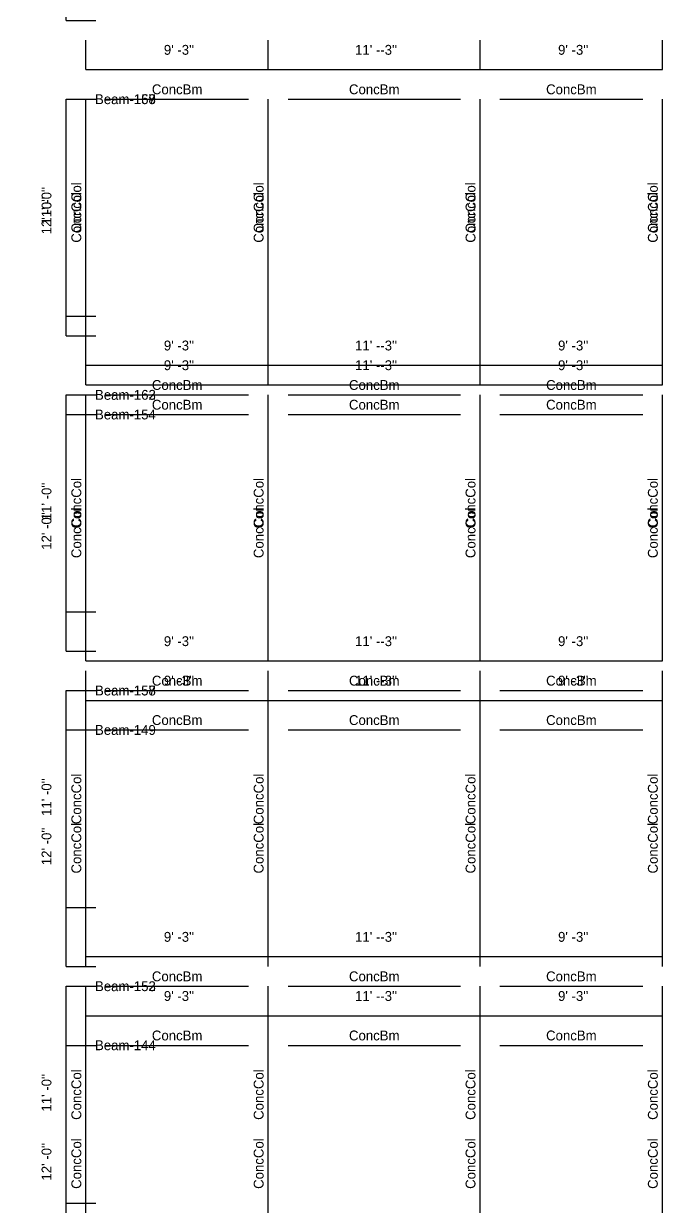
# Model space of a CAD drawing. Extents: x -38 to 2998, y -195 to 11529.
# Drawn here: x -38 to 356, y 5086 to 5806 of the extents above; entities that cross this region are included whole.
import ezdxf
from ezdxf.enums import TextEntityAlignment as Align

# ---------------------------------------------------------------- set-up
doc = ezdxf.new("R2010")
doc.units = 0
doc.header["$MEASUREMENT"] = 0
doc.layers.get('0').update_dxf_attribs({"linetype": 'CONTINUOUS'})
for name, color, linetype in [('CENTERLINES', 7, 'CONTINUOUS'), ('DIMENSIONS', 4, 'CONTINUOUS'), ('TEXT', 5, 'CONTINUOUS')]:
    doc.layers.add(name, color=color, linetype=linetype)
doc.dimstyles.get("Standard").update_dxf_attribs({"dimtxt": 0.18, "dimasz": 0.18, "dimexe": 0.18, "dimexo": 0.0625, "dimgap": 0.09, "dimtad": 0, "dimtih": 1, "dimtoh": 1, "dimdec": 4, "dimzin": 0, "dimtxsty": 'STANDARD', "dimcen": 0.09, "dimazin": 3, "dimtfac": 1, "dimtdec": 4, "dimtofl": 0, "dimtmove": 0, "dimatfit": 3, "dimtolj": 1, "dimtzin": 0})

# ---------------------------------------------------------------- blocks, each defined once
blk = doc.blocks.new('*D2247')
at = {"color": 1, "linetype": 'BYBLOCK'}
for points in [[(-8.29, 5180.29), (-7.23, 5179.23), (-16.77, 5188.77), (-15.71, 5187.71)], [(-8.29, 5036.29), (-7.23, 5035.23), (-16.77, 5044.77), (-15.71, 5043.71)]]:
    blk.add_solid(points, dxfattribs=at)
at = {"layer": 'DIMENSIONS', "color": 9, "linetype": 'BYBLOCK'}
for p, q in [((-12, 5184), (6, 5184)), ((-12, 5040), (6, 5040))]:
    blk.add_line(p, q, dxfattribs=at)
at = {"layer": 'DIMENSIONS', "color": 0, "linetype": 'BYBLOCK'}
blk.add_line((-12, 5040), (-12, 5184), dxfattribs=at)
at = {"layer": 'DIMENSIONS', "color": 0, "linetype": 'BYBLOCK', "insert": (-24, 5112), "char_height": 6, "attachment_point": 5, "rotation": 90}
blk.add_mtext("\\A1; 12' -0''", dxfattribs=at)
blk = doc.blocks.new('*D2248')
at = {"color": 1, "linetype": 'BYBLOCK'}
for points in [[(4.77, 5206.77), (3.71, 5205.71), (-3.71, 5198.29), (-4.77, 5197.23)], [(115.77, 5206.77), (114.71, 5205.71), (107.29, 5198.29), (106.23, 5197.23)]]:
    blk.add_solid(points, dxfattribs=at)
at = {"layer": 'DIMENSIONS', "color": 9, "linetype": 'BYBLOCK'}
for p, q in [((0, 5202), (0, 5220)), ((111, 5202), (111, 5220))]:
    blk.add_line(p, q, dxfattribs=at)
at = {"layer": 'DIMENSIONS', "color": 0, "linetype": 'BYBLOCK'}
blk.add_line((0, 5202), (111, 5202), dxfattribs=at)
at = {"layer": 'DIMENSIONS', "color": 0, "linetype": 'BYBLOCK', "insert": (55.5, 5214), "char_height": 6, "attachment_point": 5}
blk.add_mtext("\\A1; 9' -3''", dxfattribs=at)
blk = doc.blocks.new('*D2249')
at = {"color": 1, "linetype": 'BYBLOCK'}
for points in [[(115.77, 5206.77), (114.71, 5205.71), (107.29, 5198.29), (106.23, 5197.23)], [(244.77, 5206.77), (243.71, 5205.71), (236.29, 5198.29), (235.23, 5197.23)]]:
    blk.add_solid(points, dxfattribs=at)
at = {"layer": 'DIMENSIONS', "color": 9, "linetype": 'BYBLOCK'}
for p, q in [((111, 5202), (111, 5220)), ((240, 5202), (240, 5220))]:
    blk.add_line(p, q, dxfattribs=at)
at = {"layer": 'DIMENSIONS', "color": 0, "linetype": 'BYBLOCK'}
blk.add_line((111, 5202), (240, 5202), dxfattribs=at)
at = {"layer": 'DIMENSIONS', "color": 0, "linetype": 'BYBLOCK', "insert": (175.5, 5214), "char_height": 6, "attachment_point": 5}
blk.add_mtext("\\A1; 11' --3''", dxfattribs=at)
blk = doc.blocks.new('*D2250')
at = {"color": 1, "linetype": 'BYBLOCK'}
for points in [[(244.77, 5206.77), (243.71, 5205.71), (236.29, 5198.29), (235.23, 5197.23)], [(355.77, 5206.77), (354.71, 5205.71), (347.29, 5198.29), (346.23, 5197.23)]]:
    blk.add_solid(points, dxfattribs=at)
at = {"layer": 'DIMENSIONS', "color": 9, "linetype": 'BYBLOCK'}
for p, q in [((240, 5202), (240, 5220)), ((351, 5202), (351, 5220))]:
    blk.add_line(p, q, dxfattribs=at)
at = {"layer": 'DIMENSIONS', "color": 0, "linetype": 'BYBLOCK'}
blk.add_line((240, 5202), (351, 5202), dxfattribs=at)
at = {"layer": 'DIMENSIONS', "color": 0, "linetype": 'BYBLOCK', "insert": (295.5, 5214), "char_height": 6, "attachment_point": 5}
blk.add_mtext("\\A1; 9' -3''", dxfattribs=at)
blk = doc.blocks.new('*D2251')
at = {"color": 1, "linetype": 'BYBLOCK'}
for points in [[(-8.29, 5372.29), (-7.23, 5371.23), (-16.77, 5380.77), (-15.71, 5379.71)], [(-8.29, 5228.29), (-7.23, 5227.23), (-16.77, 5236.77), (-15.71, 5235.71)]]:
    blk.add_solid(points, dxfattribs=at)
at = {"layer": 'DIMENSIONS', "color": 9, "linetype": 'BYBLOCK'}
for p, q in [((-12, 5376), (6, 5376)), ((-12, 5232), (6, 5232))]:
    blk.add_line(p, q, dxfattribs=at)
at = {"layer": 'DIMENSIONS', "color": 0, "linetype": 'BYBLOCK'}
blk.add_line((-12, 5232), (-12, 5376), dxfattribs=at)
at = {"layer": 'DIMENSIONS', "color": 0, "linetype": 'BYBLOCK', "insert": (-24, 5304), "char_height": 6, "attachment_point": 5, "rotation": 90}
blk.add_mtext("\\A1; 12' -0''", dxfattribs=at)
blk = doc.blocks.new('*D2252')
at = {"color": 1, "linetype": 'BYBLOCK'}
for points in [[(4.77, 5398.77), (3.71, 5397.71), (-3.71, 5390.29), (-4.77, 5389.23)], [(115.77, 5398.77), (114.71, 5397.71), (107.29, 5390.29), (106.23, 5389.23)]]:
    blk.add_solid(points, dxfattribs=at)
at = {"layer": 'DIMENSIONS', "color": 9, "linetype": 'BYBLOCK'}
for p, q in [((0, 5394), (0, 5412)), ((111, 5394), (111, 5412))]:
    blk.add_line(p, q, dxfattribs=at)
at = {"layer": 'DIMENSIONS', "color": 0, "linetype": 'BYBLOCK'}
blk.add_line((0, 5394), (111, 5394), dxfattribs=at)
at = {"layer": 'DIMENSIONS', "color": 0, "linetype": 'BYBLOCK', "insert": (55.5, 5406), "char_height": 6, "attachment_point": 5}
blk.add_mtext("\\A1; 9' -3''", dxfattribs=at)
blk = doc.blocks.new('*D2253')
at = {"color": 1, "linetype": 'BYBLOCK'}
for points in [[(115.77, 5398.77), (114.71, 5397.71), (107.29, 5390.29), (106.23, 5389.23)], [(244.77, 5398.77), (243.71, 5397.71), (236.29, 5390.29), (235.23, 5389.23)]]:
    blk.add_solid(points, dxfattribs=at)
at = {"layer": 'DIMENSIONS', "color": 9, "linetype": 'BYBLOCK'}
for p, q in [((111, 5394), (111, 5412)), ((240, 5394), (240, 5412))]:
    blk.add_line(p, q, dxfattribs=at)
at = {"layer": 'DIMENSIONS', "color": 0, "linetype": 'BYBLOCK'}
blk.add_line((111, 5394), (240, 5394), dxfattribs=at)
at = {"layer": 'DIMENSIONS', "color": 0, "linetype": 'BYBLOCK', "insert": (175.5, 5406), "char_height": 6, "attachment_point": 5}
blk.add_mtext("\\A1; 11' --3''", dxfattribs=at)
blk = doc.blocks.new('*D2254')
at = {"color": 1, "linetype": 'BYBLOCK'}
for points in [[(244.77, 5398.77), (243.71, 5397.71), (236.29, 5390.29), (235.23, 5389.23)], [(355.77, 5398.77), (354.71, 5397.71), (347.29, 5390.29), (346.23, 5389.23)]]:
    blk.add_solid(points, dxfattribs=at)
at = {"layer": 'DIMENSIONS', "color": 9, "linetype": 'BYBLOCK'}
for p, q in [((240, 5394), (240, 5412)), ((351, 5394), (351, 5412))]:
    blk.add_line(p, q, dxfattribs=at)
at = {"layer": 'DIMENSIONS', "color": 0, "linetype": 'BYBLOCK'}
blk.add_line((240, 5394), (351, 5394), dxfattribs=at)
at = {"layer": 'DIMENSIONS', "color": 0, "linetype": 'BYBLOCK', "insert": (295.5, 5406), "char_height": 6, "attachment_point": 5}
blk.add_mtext("\\A1; 9' -3''", dxfattribs=at)
blk = doc.blocks.new('*D2255')
at = {"color": 1, "linetype": 'BYBLOCK'}
for points in [[(-8.29, 5564.29), (-7.23, 5563.23), (-16.77, 5572.77), (-15.71, 5571.71)], [(-8.29, 5420.29), (-7.23, 5419.23), (-16.77, 5428.77), (-15.71, 5427.71)]]:
    blk.add_solid(points, dxfattribs=at)
at = {"layer": 'DIMENSIONS', "color": 9, "linetype": 'BYBLOCK'}
for p, q in [((-12, 5568), (6, 5568)), ((-12, 5424), (6, 5424))]:
    blk.add_line(p, q, dxfattribs=at)
at = {"layer": 'DIMENSIONS', "color": 0, "linetype": 'BYBLOCK'}
blk.add_line((-12, 5424), (-12, 5568), dxfattribs=at)
at = {"layer": 'DIMENSIONS', "color": 0, "linetype": 'BYBLOCK', "insert": (-24, 5496), "char_height": 6, "attachment_point": 5, "rotation": 90}
blk.add_mtext("\\A1; 12' -0''", dxfattribs=at)
blk = doc.blocks.new('*D2256')
at = {"color": 1, "linetype": 'BYBLOCK'}
for points in [[(4.77, 5590.77), (3.71, 5589.71), (-3.71, 5582.29), (-4.77, 5581.23)], [(115.77, 5590.77), (114.71, 5589.71), (107.29, 5582.29), (106.23, 5581.23)]]:
    blk.add_solid(points, dxfattribs=at)
at = {"layer": 'DIMENSIONS', "color": 9, "linetype": 'BYBLOCK'}
for p, q in [((0, 5586), (0, 5604)), ((111, 5586), (111, 5604))]:
    blk.add_line(p, q, dxfattribs=at)
at = {"layer": 'DIMENSIONS', "color": 0, "linetype": 'BYBLOCK'}
blk.add_line((0, 5586), (111, 5586), dxfattribs=at)
at = {"layer": 'DIMENSIONS', "color": 0, "linetype": 'BYBLOCK', "insert": (55.5, 5598), "char_height": 6, "attachment_point": 5}
blk.add_mtext("\\A1; 9' -3''", dxfattribs=at)
blk = doc.blocks.new('*D2257')
at = {"color": 1, "linetype": 'BYBLOCK'}
for points in [[(115.77, 5590.77), (114.71, 5589.71), (107.29, 5582.29), (106.23, 5581.23)], [(244.77, 5590.77), (243.71, 5589.71), (236.29, 5582.29), (235.23, 5581.23)]]:
    blk.add_solid(points, dxfattribs=at)
at = {"layer": 'DIMENSIONS', "color": 9, "linetype": 'BYBLOCK'}
for p, q in [((111, 5586), (111, 5604)), ((240, 5586), (240, 5604))]:
    blk.add_line(p, q, dxfattribs=at)
at = {"layer": 'DIMENSIONS', "color": 0, "linetype": 'BYBLOCK'}
blk.add_line((111, 5586), (240, 5586), dxfattribs=at)
at = {"layer": 'DIMENSIONS', "color": 0, "linetype": 'BYBLOCK', "insert": (175.5, 5598), "char_height": 6, "attachment_point": 5}
blk.add_mtext("\\A1; 11' --3''", dxfattribs=at)
blk = doc.blocks.new('*D2258')
at = {"color": 1, "linetype": 'BYBLOCK'}
for points in [[(244.77, 5590.77), (243.71, 5589.71), (236.29, 5582.29), (235.23, 5581.23)], [(355.77, 5590.77), (354.71, 5589.71), (347.29, 5582.29), (346.23, 5581.23)]]:
    blk.add_solid(points, dxfattribs=at)
at = {"layer": 'DIMENSIONS', "color": 9, "linetype": 'BYBLOCK'}
for p, q in [((240, 5586), (240, 5604)), ((351, 5586), (351, 5604))]:
    blk.add_line(p, q, dxfattribs=at)
at = {"layer": 'DIMENSIONS', "color": 0, "linetype": 'BYBLOCK'}
blk.add_line((240, 5586), (351, 5586), dxfattribs=at)
at = {"layer": 'DIMENSIONS', "color": 0, "linetype": 'BYBLOCK', "insert": (295.5, 5598), "char_height": 6, "attachment_point": 5}
blk.add_mtext("\\A1; 9' -3''", dxfattribs=at)
blk = doc.blocks.new('*D2259')
at = {"color": 1, "linetype": 'BYBLOCK'}
for points in [[(-8.29, 5756.29), (-7.23, 5755.23), (-16.77, 5764.77), (-15.71, 5763.71)], [(-8.29, 5612.29), (-7.23, 5611.23), (-16.77, 5620.77), (-15.71, 5619.71)]]:
    blk.add_solid(points, dxfattribs=at)
at = {"layer": 'DIMENSIONS', "color": 9, "linetype": 'BYBLOCK'}
for p, q in [((-12, 5760), (6, 5760)), ((-12, 5616), (6, 5616))]:
    blk.add_line(p, q, dxfattribs=at)
at = {"layer": 'DIMENSIONS', "color": 0, "linetype": 'BYBLOCK'}
blk.add_line((-12, 5616), (-12, 5760), dxfattribs=at)
at = {"layer": 'DIMENSIONS', "color": 0, "linetype": 'BYBLOCK', "insert": (-24, 5688), "char_height": 6, "attachment_point": 5, "rotation": 90}
blk.add_mtext("\\A1; 12' -0''", dxfattribs=at)
blk = doc.blocks.new('*D2260')
at = {"color": 1, "linetype": 'BYBLOCK'}
for points in [[(4.77, 5782.77), (3.71, 5781.71), (-3.71, 5774.29), (-4.77, 5773.23)], [(115.77, 5782.77), (114.71, 5781.71), (107.29, 5774.29), (106.23, 5773.23)]]:
    blk.add_solid(points, dxfattribs=at)
at = {"layer": 'DIMENSIONS', "color": 9, "linetype": 'BYBLOCK'}
for p, q in [((0, 5778), (0, 5796)), ((111, 5778), (111, 5796))]:
    blk.add_line(p, q, dxfattribs=at)
at = {"layer": 'DIMENSIONS', "color": 0, "linetype": 'BYBLOCK'}
blk.add_line((0, 5778), (111, 5778), dxfattribs=at)
at = {"layer": 'DIMENSIONS', "color": 0, "linetype": 'BYBLOCK', "insert": (55.5, 5790), "char_height": 6, "attachment_point": 5}
blk.add_mtext("\\A1; 9' -3''", dxfattribs=at)
blk = doc.blocks.new('*D2261')
at = {"color": 1, "linetype": 'BYBLOCK'}
for points in [[(115.77, 5782.77), (114.71, 5781.71), (107.29, 5774.29), (106.23, 5773.23)], [(244.77, 5782.77), (243.71, 5781.71), (236.29, 5774.29), (235.23, 5773.23)]]:
    blk.add_solid(points, dxfattribs=at)
at = {"layer": 'DIMENSIONS', "color": 9, "linetype": 'BYBLOCK'}
for p, q in [((111, 5778), (111, 5796)), ((240, 5778), (240, 5796))]:
    blk.add_line(p, q, dxfattribs=at)
at = {"layer": 'DIMENSIONS', "color": 0, "linetype": 'BYBLOCK'}
blk.add_line((111, 5778), (240, 5778), dxfattribs=at)
at = {"layer": 'DIMENSIONS', "color": 0, "linetype": 'BYBLOCK', "insert": (175.5, 5790), "char_height": 6, "attachment_point": 5}
blk.add_mtext("\\A1; 11' --3''", dxfattribs=at)
blk = doc.blocks.new('*D2262')
at = {"color": 1, "linetype": 'BYBLOCK'}
for points in [[(244.77, 5782.77), (243.71, 5781.71), (236.29, 5774.29), (235.23, 5773.23)], [(355.77, 5782.77), (354.71, 5781.71), (347.29, 5774.29), (346.23, 5773.23)]]:
    blk.add_solid(points, dxfattribs=at)
at = {"layer": 'DIMENSIONS', "color": 9, "linetype": 'BYBLOCK'}
for p, q in [((240, 5778), (240, 5796)), ((351, 5778), (351, 5796))]:
    blk.add_line(p, q, dxfattribs=at)
at = {"layer": 'DIMENSIONS', "color": 0, "linetype": 'BYBLOCK'}
blk.add_line((240, 5778), (351, 5778), dxfattribs=at)
at = {"layer": 'DIMENSIONS', "color": 0, "linetype": 'BYBLOCK', "insert": (295.5, 5790), "char_height": 6, "attachment_point": 5}
blk.add_mtext("\\A1; 9' -3''", dxfattribs=at)
blk = doc.blocks.new('*D2263')
at = {"color": 1, "linetype": 'BYBLOCK'}
for points in [[(-8.29, 5948.29), (-7.23, 5947.23), (-16.77, 5956.77), (-15.71, 5955.71)], [(-8.29, 5804.29), (-7.23, 5803.23), (-16.77, 5812.77), (-15.71, 5811.71)]]:
    blk.add_solid(points, dxfattribs=at)
at = {"layer": 'DIMENSIONS', "color": 9, "linetype": 'BYBLOCK'}
for p, q in [((-12, 5952), (6, 5952)), ((-12, 5808), (6, 5808))]:
    blk.add_line(p, q, dxfattribs=at)
at = {"layer": 'DIMENSIONS', "color": 0, "linetype": 'BYBLOCK'}
blk.add_line((-12, 5808), (-12, 5952), dxfattribs=at)
at = {"layer": 'DIMENSIONS', "color": 0, "linetype": 'BYBLOCK', "insert": (-24, 5880), "char_height": 6, "attachment_point": 5, "rotation": 90}
blk.add_mtext("\\A1; 12' -0''", dxfattribs=at)
blk = doc.blocks.new('*D2725')
at = {"color": 1, "linetype": 'BYBLOCK'}
for points in [[(-8.29, 5216.29), (-7.23, 5215.23), (-16.77, 5224.77), (-15.71, 5223.71)], [(-8.29, 5084.29), (-7.23, 5083.23), (-16.77, 5092.77), (-15.71, 5091.71)]]:
    blk.add_solid(points, dxfattribs=at)
at = {"layer": 'DIMENSIONS', "color": 9, "linetype": 'BYBLOCK'}
for p, q in [((-12, 5220), (6, 5220)), ((-12, 5088), (6, 5088))]:
    blk.add_line(p, q, dxfattribs=at)
at = {"layer": 'DIMENSIONS', "color": 0, "linetype": 'BYBLOCK'}
blk.add_line((-12, 5088), (-12, 5220), dxfattribs=at)
at = {"layer": 'DIMENSIONS', "color": 0, "linetype": 'BYBLOCK', "insert": (-24, 5154), "char_height": 6, "attachment_point": 5, "rotation": 90}
blk.add_mtext("\\A1; 11' -0''", dxfattribs=at)
blk = doc.blocks.new('*D2726')
at = {"color": 1, "linetype": 'BYBLOCK'}
for points in [[(4.77, 5242.77), (3.71, 5241.71), (-3.71, 5234.29), (-4.77, 5233.23)], [(115.77, 5242.77), (114.71, 5241.71), (107.29, 5234.29), (106.23, 5233.23)]]:
    blk.add_solid(points, dxfattribs=at)
at = {"layer": 'DIMENSIONS', "color": 9, "linetype": 'BYBLOCK'}
for p, q in [((0, 5238), (0, 5256)), ((111, 5238), (111, 5256))]:
    blk.add_line(p, q, dxfattribs=at)
at = {"layer": 'DIMENSIONS', "color": 0, "linetype": 'BYBLOCK'}
blk.add_line((0, 5238), (111, 5238), dxfattribs=at)
at = {"layer": 'DIMENSIONS', "color": 0, "linetype": 'BYBLOCK', "insert": (55.5, 5250), "char_height": 6, "attachment_point": 5}
blk.add_mtext("\\A1; 9' -3''", dxfattribs=at)
blk = doc.blocks.new('*D2727')
at = {"color": 1, "linetype": 'BYBLOCK'}
for points in [[(115.77, 5242.77), (114.71, 5241.71), (107.29, 5234.29), (106.23, 5233.23)], [(244.77, 5242.77), (243.71, 5241.71), (236.29, 5234.29), (235.23, 5233.23)]]:
    blk.add_solid(points, dxfattribs=at)
at = {"layer": 'DIMENSIONS', "color": 9, "linetype": 'BYBLOCK'}
for p, q in [((111, 5238), (111, 5256)), ((240, 5238), (240, 5256))]:
    blk.add_line(p, q, dxfattribs=at)
at = {"layer": 'DIMENSIONS', "color": 0, "linetype": 'BYBLOCK'}
blk.add_line((111, 5238), (240, 5238), dxfattribs=at)
at = {"layer": 'DIMENSIONS', "color": 0, "linetype": 'BYBLOCK', "insert": (175.5, 5250), "char_height": 6, "attachment_point": 5}
blk.add_mtext("\\A1; 11' --3''", dxfattribs=at)
blk = doc.blocks.new('*D2728')
at = {"color": 1, "linetype": 'BYBLOCK'}
for points in [[(244.77, 5242.77), (243.71, 5241.71), (236.29, 5234.29), (235.23, 5233.23)], [(355.77, 5242.77), (354.71, 5241.71), (347.29, 5234.29), (346.23, 5233.23)]]:
    blk.add_solid(points, dxfattribs=at)
at = {"layer": 'DIMENSIONS', "color": 9, "linetype": 'BYBLOCK'}
for p, q in [((240, 5238), (240, 5256)), ((351, 5238), (351, 5256))]:
    blk.add_line(p, q, dxfattribs=at)
at = {"layer": 'DIMENSIONS', "color": 0, "linetype": 'BYBLOCK'}
blk.add_line((240, 5238), (351, 5238), dxfattribs=at)
at = {"layer": 'DIMENSIONS', "color": 0, "linetype": 'BYBLOCK', "insert": (295.5, 5250), "char_height": 6, "attachment_point": 5}
blk.add_mtext("\\A1; 9' -3''", dxfattribs=at)
blk = doc.blocks.new('*D2729')
at = {"color": 1, "linetype": 'BYBLOCK'}
for points in [[(-8.29, 5396.29), (-7.23, 5395.23), (-16.77, 5404.77), (-15.71, 5403.71)], [(-8.29, 5264.29), (-7.23, 5263.23), (-16.77, 5272.77), (-15.71, 5271.71)]]:
    blk.add_solid(points, dxfattribs=at)
at = {"layer": 'DIMENSIONS', "color": 9, "linetype": 'BYBLOCK'}
for p, q in [((-12, 5400), (6, 5400)), ((-12, 5268), (6, 5268))]:
    blk.add_line(p, q, dxfattribs=at)
at = {"layer": 'DIMENSIONS', "color": 0, "linetype": 'BYBLOCK'}
blk.add_line((-12, 5268), (-12, 5400), dxfattribs=at)
at = {"layer": 'DIMENSIONS', "color": 0, "linetype": 'BYBLOCK', "insert": (-24, 5334), "char_height": 6, "attachment_point": 5, "rotation": 90}
blk.add_mtext("\\A1; 11' -0''", dxfattribs=at)
blk = doc.blocks.new('*D2730')
at = {"color": 1, "linetype": 'BYBLOCK'}
for points in [[(4.77, 5422.77), (3.71, 5421.71), (-3.71, 5414.29), (-4.77, 5413.23)], [(115.77, 5422.77), (114.71, 5421.71), (107.29, 5414.29), (106.23, 5413.23)]]:
    blk.add_solid(points, dxfattribs=at)
at = {"layer": 'DIMENSIONS', "color": 9, "linetype": 'BYBLOCK'}
for p, q in [((0, 5418), (0, 5436)), ((111, 5418), (111, 5436))]:
    blk.add_line(p, q, dxfattribs=at)
at = {"layer": 'DIMENSIONS', "color": 0, "linetype": 'BYBLOCK'}
blk.add_line((0, 5418), (111, 5418), dxfattribs=at)
at = {"layer": 'DIMENSIONS', "color": 0, "linetype": 'BYBLOCK', "insert": (55.5, 5430), "char_height": 6, "attachment_point": 5}
blk.add_mtext("\\A1; 9' -3''", dxfattribs=at)
blk = doc.blocks.new('*D2731')
at = {"color": 1, "linetype": 'BYBLOCK'}
for points in [[(115.77, 5422.77), (114.71, 5421.71), (107.29, 5414.29), (106.23, 5413.23)], [(244.77, 5422.77), (243.71, 5421.71), (236.29, 5414.29), (235.23, 5413.23)]]:
    blk.add_solid(points, dxfattribs=at)
at = {"layer": 'DIMENSIONS', "color": 9, "linetype": 'BYBLOCK'}
for p, q in [((111, 5418), (111, 5436)), ((240, 5418), (240, 5436))]:
    blk.add_line(p, q, dxfattribs=at)
at = {"layer": 'DIMENSIONS', "color": 0, "linetype": 'BYBLOCK'}
blk.add_line((111, 5418), (240, 5418), dxfattribs=at)
at = {"layer": 'DIMENSIONS', "color": 0, "linetype": 'BYBLOCK', "insert": (175.5, 5430), "char_height": 6, "attachment_point": 5}
blk.add_mtext("\\A1; 11' --3''", dxfattribs=at)
blk = doc.blocks.new('*D2732')
at = {"color": 1, "linetype": 'BYBLOCK'}
for points in [[(244.77, 5422.77), (243.71, 5421.71), (236.29, 5414.29), (235.23, 5413.23)], [(355.77, 5422.77), (354.71, 5421.71), (347.29, 5414.29), (346.23, 5413.23)]]:
    blk.add_solid(points, dxfattribs=at)
at = {"layer": 'DIMENSIONS', "color": 9, "linetype": 'BYBLOCK'}
for p, q in [((240, 5418), (240, 5436)), ((351, 5418), (351, 5436))]:
    blk.add_line(p, q, dxfattribs=at)
at = {"layer": 'DIMENSIONS', "color": 0, "linetype": 'BYBLOCK'}
blk.add_line((240, 5418), (351, 5418), dxfattribs=at)
at = {"layer": 'DIMENSIONS', "color": 0, "linetype": 'BYBLOCK', "insert": (295.5, 5430), "char_height": 6, "attachment_point": 5}
blk.add_mtext("\\A1; 9' -3''", dxfattribs=at)
blk = doc.blocks.new('*D2733')
at = {"color": 1, "linetype": 'BYBLOCK'}
for points in [[(-8.29, 5576.29), (-7.23, 5575.23), (-16.77, 5584.77), (-15.71, 5583.71)], [(-8.29, 5444.29), (-7.23, 5443.23), (-16.77, 5452.77), (-15.71, 5451.71)]]:
    blk.add_solid(points, dxfattribs=at)
at = {"layer": 'DIMENSIONS', "color": 9, "linetype": 'BYBLOCK'}
for p, q in [((-12, 5580), (6, 5580)), ((-12, 5448), (6, 5448))]:
    blk.add_line(p, q, dxfattribs=at)
at = {"layer": 'DIMENSIONS', "color": 0, "linetype": 'BYBLOCK'}
blk.add_line((-12, 5448), (-12, 5580), dxfattribs=at)
at = {"layer": 'DIMENSIONS', "color": 0, "linetype": 'BYBLOCK', "insert": (-24, 5514), "char_height": 6, "attachment_point": 5, "rotation": 90}
blk.add_mtext("\\A1; 11' -0''", dxfattribs=at)
blk = doc.blocks.new('*D2734')
at = {"color": 1, "linetype": 'BYBLOCK'}
for points in [[(4.77, 5602.77), (3.71, 5601.71), (-3.71, 5594.29), (-4.77, 5593.23)], [(115.77, 5602.77), (114.71, 5601.71), (107.29, 5594.29), (106.23, 5593.23)]]:
    blk.add_solid(points, dxfattribs=at)
at = {"layer": 'DIMENSIONS', "color": 9, "linetype": 'BYBLOCK'}
for p, q in [((0, 5598), (0, 5616)), ((111, 5598), (111, 5616))]:
    blk.add_line(p, q, dxfattribs=at)
at = {"layer": 'DIMENSIONS', "color": 0, "linetype": 'BYBLOCK'}
blk.add_line((0, 5598), (111, 5598), dxfattribs=at)
at = {"layer": 'DIMENSIONS', "color": 0, "linetype": 'BYBLOCK', "insert": (55.5, 5610), "char_height": 6, "attachment_point": 5}
blk.add_mtext("\\A1; 9' -3''", dxfattribs=at)
blk = doc.blocks.new('*D2735')
at = {"color": 1, "linetype": 'BYBLOCK'}
for points in [[(115.77, 5602.77), (114.71, 5601.71), (107.29, 5594.29), (106.23, 5593.23)], [(244.77, 5602.77), (243.71, 5601.71), (236.29, 5594.29), (235.23, 5593.23)]]:
    blk.add_solid(points, dxfattribs=at)
at = {"layer": 'DIMENSIONS', "color": 9, "linetype": 'BYBLOCK'}
for p, q in [((111, 5598), (111, 5616)), ((240, 5598), (240, 5616))]:
    blk.add_line(p, q, dxfattribs=at)
at = {"layer": 'DIMENSIONS', "color": 0, "linetype": 'BYBLOCK'}
blk.add_line((111, 5598), (240, 5598), dxfattribs=at)
at = {"layer": 'DIMENSIONS', "color": 0, "linetype": 'BYBLOCK', "insert": (175.5, 5610), "char_height": 6, "attachment_point": 5}
blk.add_mtext("\\A1; 11' --3''", dxfattribs=at)
blk = doc.blocks.new('*D2736')
at = {"color": 1, "linetype": 'BYBLOCK'}
for points in [[(244.77, 5602.77), (243.71, 5601.71), (236.29, 5594.29), (235.23, 5593.23)], [(355.77, 5602.77), (354.71, 5601.71), (347.29, 5594.29), (346.23, 5593.23)]]:
    blk.add_solid(points, dxfattribs=at)
at = {"layer": 'DIMENSIONS', "color": 9, "linetype": 'BYBLOCK'}
for p, q in [((240, 5598), (240, 5616)), ((351, 5598), (351, 5616))]:
    blk.add_line(p, q, dxfattribs=at)
at = {"layer": 'DIMENSIONS', "color": 0, "linetype": 'BYBLOCK'}
blk.add_line((240, 5598), (351, 5598), dxfattribs=at)
at = {"layer": 'DIMENSIONS', "color": 0, "linetype": 'BYBLOCK', "insert": (295.5, 5610), "char_height": 6, "attachment_point": 5}
blk.add_mtext("\\A1; 9' -3''", dxfattribs=at)
blk = doc.blocks.new('*D2737')
at = {"color": 1, "linetype": 'BYBLOCK'}
for points in [[(-8.29, 5756.29), (-7.23, 5755.23), (-16.77, 5764.77), (-15.71, 5763.71)], [(-8.29, 5624.29), (-7.23, 5623.23), (-16.77, 5632.77), (-15.71, 5631.71)]]:
    blk.add_solid(points, dxfattribs=at)
at = {"layer": 'DIMENSIONS', "color": 9, "linetype": 'BYBLOCK'}
for p, q in [((-12, 5760), (6, 5760)), ((-12, 5628), (6, 5628))]:
    blk.add_line(p, q, dxfattribs=at)
at = {"layer": 'DIMENSIONS', "color": 0, "linetype": 'BYBLOCK'}
blk.add_line((-12, 5628), (-12, 5760), dxfattribs=at)
at = {"layer": 'DIMENSIONS', "color": 0, "linetype": 'BYBLOCK', "insert": (-24, 5694), "char_height": 6, "attachment_point": 5, "rotation": 90}
blk.add_mtext("\\A1; 11' -0''", dxfattribs=at)
blk = doc.blocks.new('*D2738')
at = {"color": 1, "linetype": 'BYBLOCK'}
for points in [[(4.77, 5782.77), (3.71, 5781.71), (-3.71, 5774.29), (-4.77, 5773.23)], [(115.77, 5782.77), (114.71, 5781.71), (107.29, 5774.29), (106.23, 5773.23)]]:
    blk.add_solid(points, dxfattribs=at)
at = {"layer": 'DIMENSIONS', "color": 9, "linetype": 'BYBLOCK'}
for p, q in [((0, 5778), (0, 5796)), ((111, 5778), (111, 5796))]:
    blk.add_line(p, q, dxfattribs=at)
at = {"layer": 'DIMENSIONS', "color": 0, "linetype": 'BYBLOCK'}
blk.add_line((0, 5778), (111, 5778), dxfattribs=at)
at = {"layer": 'DIMENSIONS', "color": 0, "linetype": 'BYBLOCK', "insert": (55.5, 5790), "char_height": 6, "attachment_point": 5}
blk.add_mtext("\\A1; 9' -3''", dxfattribs=at)
blk = doc.blocks.new('*D2739')
at = {"color": 1, "linetype": 'BYBLOCK'}
for points in [[(115.77, 5782.77), (114.71, 5781.71), (107.29, 5774.29), (106.23, 5773.23)], [(244.77, 5782.77), (243.71, 5781.71), (236.29, 5774.29), (235.23, 5773.23)]]:
    blk.add_solid(points, dxfattribs=at)
at = {"layer": 'DIMENSIONS', "color": 9, "linetype": 'BYBLOCK'}
for p, q in [((111, 5778), (111, 5796)), ((240, 5778), (240, 5796))]:
    blk.add_line(p, q, dxfattribs=at)
at = {"layer": 'DIMENSIONS', "color": 0, "linetype": 'BYBLOCK'}
blk.add_line((111, 5778), (240, 5778), dxfattribs=at)
at = {"layer": 'DIMENSIONS', "color": 0, "linetype": 'BYBLOCK', "insert": (175.5, 5790), "char_height": 6, "attachment_point": 5}
blk.add_mtext("\\A1; 11' --3''", dxfattribs=at)
blk = doc.blocks.new('*D2740')
at = {"color": 1, "linetype": 'BYBLOCK'}
for points in [[(244.77, 5782.77), (243.71, 5781.71), (236.29, 5774.29), (235.23, 5773.23)], [(355.77, 5782.77), (354.71, 5781.71), (347.29, 5774.29), (346.23, 5773.23)]]:
    blk.add_solid(points, dxfattribs=at)
at = {"layer": 'DIMENSIONS', "color": 9, "linetype": 'BYBLOCK'}
for p, q in [((240, 5778), (240, 5796)), ((351, 5778), (351, 5796))]:
    blk.add_line(p, q, dxfattribs=at)
at = {"layer": 'DIMENSIONS', "color": 0, "linetype": 'BYBLOCK'}
blk.add_line((240, 5778), (351, 5778), dxfattribs=at)
at = {"layer": 'DIMENSIONS', "color": 0, "linetype": 'BYBLOCK', "insert": (295.5, 5790), "char_height": 6, "attachment_point": 5}
blk.add_mtext("\\A1; 9' -3''", dxfattribs=at)
blk = doc.blocks.new('*D2741')
at = {"color": 1, "linetype": 'BYBLOCK'}
for points in [[(-8.29, 5936.29), (-7.23, 5935.23), (-16.77, 5944.77), (-15.71, 5943.71)], [(-8.29, 5804.29), (-7.23, 5803.23), (-16.77, 5812.77), (-15.71, 5811.71)]]:
    blk.add_solid(points, dxfattribs=at)
at = {"layer": 'DIMENSIONS', "color": 9, "linetype": 'BYBLOCK'}
for p, q in [((-12, 5940), (6, 5940)), ((-12, 5808), (6, 5808))]:
    blk.add_line(p, q, dxfattribs=at)
at = {"layer": 'DIMENSIONS', "color": 0, "linetype": 'BYBLOCK'}
blk.add_line((-12, 5808), (-12, 5940), dxfattribs=at)
at = {"layer": 'DIMENSIONS', "color": 0, "linetype": 'BYBLOCK', "insert": (-24, 5874), "char_height": 6, "attachment_point": 5, "rotation": 90}
blk.add_mtext("\\A1; 11' -0''", dxfattribs=at)
blk = doc.blocks.new('*D3195')
at = {"color": 1, "linetype": 'BYBLOCK'}
for points in [[(-8.29, 5216.29), (-7.23, 5215.23), (-16.77, 5224.77), (-15.71, 5223.71)], [(-8.29, 5084.29), (-7.23, 5083.23), (-16.77, 5092.77), (-15.71, 5091.71)]]:
    blk.add_solid(points, dxfattribs=at)
at = {"layer": 'DIMENSIONS', "color": 9, "linetype": 'BYBLOCK'}
for p, q in [((-12, 5220), (6, 5220)), ((-12, 5088), (6, 5088))]:
    blk.add_line(p, q, dxfattribs=at)
at = {"layer": 'DIMENSIONS', "color": 0, "linetype": 'BYBLOCK'}
blk.add_line((-12, 5088), (-12, 5220), dxfattribs=at)
at = {"layer": 'DIMENSIONS', "color": 0, "linetype": 'BYBLOCK', "insert": (-24, 5154), "char_height": 6, "attachment_point": 5, "rotation": 90}
blk.add_mtext("\\A1; 11' -0''", dxfattribs=at)
blk = doc.blocks.new('*D3196')
at = {"color": 1, "linetype": 'BYBLOCK'}
for points in [[(4.77, 5242.77), (3.71, 5241.71), (-3.71, 5234.29), (-4.77, 5233.23)], [(115.77, 5242.77), (114.71, 5241.71), (107.29, 5234.29), (106.23, 5233.23)]]:
    blk.add_solid(points, dxfattribs=at)
at = {"layer": 'DIMENSIONS', "color": 9, "linetype": 'BYBLOCK'}
for p, q in [((0, 5238), (0, 5256)), ((111, 5238), (111, 5256))]:
    blk.add_line(p, q, dxfattribs=at)
at = {"layer": 'DIMENSIONS', "color": 0, "linetype": 'BYBLOCK'}
blk.add_line((0, 5238), (111, 5238), dxfattribs=at)
at = {"layer": 'DIMENSIONS', "color": 0, "linetype": 'BYBLOCK', "insert": (55.5, 5250), "char_height": 6, "attachment_point": 5}
blk.add_mtext("\\A1; 9' -3''", dxfattribs=at)
blk = doc.blocks.new('*D3197')
at = {"color": 1, "linetype": 'BYBLOCK'}
for points in [[(115.77, 5242.77), (114.71, 5241.71), (107.29, 5234.29), (106.23, 5233.23)], [(244.77, 5242.77), (243.71, 5241.71), (236.29, 5234.29), (235.23, 5233.23)]]:
    blk.add_solid(points, dxfattribs=at)
at = {"layer": 'DIMENSIONS', "color": 9, "linetype": 'BYBLOCK'}
for p, q in [((111, 5238), (111, 5256)), ((240, 5238), (240, 5256))]:
    blk.add_line(p, q, dxfattribs=at)
at = {"layer": 'DIMENSIONS', "color": 0, "linetype": 'BYBLOCK'}
blk.add_line((111, 5238), (240, 5238), dxfattribs=at)
at = {"layer": 'DIMENSIONS', "color": 0, "linetype": 'BYBLOCK', "insert": (175.5, 5250), "char_height": 6, "attachment_point": 5}
blk.add_mtext("\\A1; 11' --3''", dxfattribs=at)
blk = doc.blocks.new('*D3198')
at = {"color": 1, "linetype": 'BYBLOCK'}
for points in [[(244.77, 5242.77), (243.71, 5241.71), (236.29, 5234.29), (235.23, 5233.23)], [(355.77, 5242.77), (354.71, 5241.71), (347.29, 5234.29), (346.23, 5233.23)]]:
    blk.add_solid(points, dxfattribs=at)
at = {"layer": 'DIMENSIONS', "color": 9, "linetype": 'BYBLOCK'}
for p, q in [((240, 5238), (240, 5256)), ((351, 5238), (351, 5256))]:
    blk.add_line(p, q, dxfattribs=at)
at = {"layer": 'DIMENSIONS', "color": 0, "linetype": 'BYBLOCK'}
blk.add_line((240, 5238), (351, 5238), dxfattribs=at)
at = {"layer": 'DIMENSIONS', "color": 0, "linetype": 'BYBLOCK', "insert": (295.5, 5250), "char_height": 6, "attachment_point": 5}
blk.add_mtext("\\A1; 9' -3''", dxfattribs=at)
blk = doc.blocks.new('*D3199')
at = {"color": 1, "linetype": 'BYBLOCK'}
for points in [[(-8.29, 5396.29), (-7.23, 5395.23), (-16.77, 5404.77), (-15.71, 5403.71)], [(-8.29, 5264.29), (-7.23, 5263.23), (-16.77, 5272.77), (-15.71, 5271.71)]]:
    blk.add_solid(points, dxfattribs=at)
at = {"layer": 'DIMENSIONS', "color": 9, "linetype": 'BYBLOCK'}
for p, q in [((-12, 5400), (6, 5400)), ((-12, 5268), (6, 5268))]:
    blk.add_line(p, q, dxfattribs=at)
at = {"layer": 'DIMENSIONS', "color": 0, "linetype": 'BYBLOCK'}
blk.add_line((-12, 5268), (-12, 5400), dxfattribs=at)
at = {"layer": 'DIMENSIONS', "color": 0, "linetype": 'BYBLOCK', "insert": (-24, 5334), "char_height": 6, "attachment_point": 5, "rotation": 90}
blk.add_mtext("\\A1; 11' -0''", dxfattribs=at)
blk = doc.blocks.new('*D3200')
at = {"color": 1, "linetype": 'BYBLOCK'}
for points in [[(4.77, 5422.77), (3.71, 5421.71), (-3.71, 5414.29), (-4.77, 5413.23)], [(115.77, 5422.77), (114.71, 5421.71), (107.29, 5414.29), (106.23, 5413.23)]]:
    blk.add_solid(points, dxfattribs=at)
at = {"layer": 'DIMENSIONS', "color": 9, "linetype": 'BYBLOCK'}
for p, q in [((0, 5418), (0, 5436)), ((111, 5418), (111, 5436))]:
    blk.add_line(p, q, dxfattribs=at)
at = {"layer": 'DIMENSIONS', "color": 0, "linetype": 'BYBLOCK'}
blk.add_line((0, 5418), (111, 5418), dxfattribs=at)
at = {"layer": 'DIMENSIONS', "color": 0, "linetype": 'BYBLOCK', "insert": (55.5, 5430), "char_height": 6, "attachment_point": 5}
blk.add_mtext("\\A1; 9' -3''", dxfattribs=at)
blk = doc.blocks.new('*D3201')
at = {"color": 1, "linetype": 'BYBLOCK'}
for points in [[(115.77, 5422.77), (114.71, 5421.71), (107.29, 5414.29), (106.23, 5413.23)], [(244.77, 5422.77), (243.71, 5421.71), (236.29, 5414.29), (235.23, 5413.23)]]:
    blk.add_solid(points, dxfattribs=at)
at = {"layer": 'DIMENSIONS', "color": 9, "linetype": 'BYBLOCK'}
for p, q in [((111, 5418), (111, 5436)), ((240, 5418), (240, 5436))]:
    blk.add_line(p, q, dxfattribs=at)
at = {"layer": 'DIMENSIONS', "color": 0, "linetype": 'BYBLOCK'}
blk.add_line((111, 5418), (240, 5418), dxfattribs=at)
at = {"layer": 'DIMENSIONS', "color": 0, "linetype": 'BYBLOCK', "insert": (175.5, 5430), "char_height": 6, "attachment_point": 5}
blk.add_mtext("\\A1; 11' --3''", dxfattribs=at)
blk = doc.blocks.new('*D3202')
at = {"color": 1, "linetype": 'BYBLOCK'}
for points in [[(244.77, 5422.77), (243.71, 5421.71), (236.29, 5414.29), (235.23, 5413.23)], [(355.77, 5422.77), (354.71, 5421.71), (347.29, 5414.29), (346.23, 5413.23)]]:
    blk.add_solid(points, dxfattribs=at)
at = {"layer": 'DIMENSIONS', "color": 9, "linetype": 'BYBLOCK'}
for p, q in [((240, 5418), (240, 5436)), ((351, 5418), (351, 5436))]:
    blk.add_line(p, q, dxfattribs=at)
at = {"layer": 'DIMENSIONS', "color": 0, "linetype": 'BYBLOCK'}
blk.add_line((240, 5418), (351, 5418), dxfattribs=at)
at = {"layer": 'DIMENSIONS', "color": 0, "linetype": 'BYBLOCK', "insert": (295.5, 5430), "char_height": 6, "attachment_point": 5}
blk.add_mtext("\\A1; 9' -3''", dxfattribs=at)
blk = doc.blocks.new('*D3203')
at = {"color": 1, "linetype": 'BYBLOCK'}
for points in [[(-8.29, 5576.29), (-7.23, 5575.23), (-16.77, 5584.77), (-15.71, 5583.71)], [(-8.29, 5444.29), (-7.23, 5443.23), (-16.77, 5452.77), (-15.71, 5451.71)]]:
    blk.add_solid(points, dxfattribs=at)
at = {"layer": 'DIMENSIONS', "color": 9, "linetype": 'BYBLOCK'}
for p, q in [((-12, 5580), (6, 5580)), ((-12, 5448), (6, 5448))]:
    blk.add_line(p, q, dxfattribs=at)
at = {"layer": 'DIMENSIONS', "color": 0, "linetype": 'BYBLOCK'}
blk.add_line((-12, 5448), (-12, 5580), dxfattribs=at)
at = {"layer": 'DIMENSIONS', "color": 0, "linetype": 'BYBLOCK', "insert": (-24, 5514), "char_height": 6, "attachment_point": 5, "rotation": 90}
blk.add_mtext("\\A1; 11' -0''", dxfattribs=at)
blk = doc.blocks.new('*D3204')
at = {"color": 1, "linetype": 'BYBLOCK'}
for points in [[(4.77, 5602.77), (3.71, 5601.71), (-3.71, 5594.29), (-4.77, 5593.23)], [(115.77, 5602.77), (114.71, 5601.71), (107.29, 5594.29), (106.23, 5593.23)]]:
    blk.add_solid(points, dxfattribs=at)
at = {"layer": 'DIMENSIONS', "color": 9, "linetype": 'BYBLOCK'}
for p, q in [((0, 5598), (0, 5616)), ((111, 5598), (111, 5616))]:
    blk.add_line(p, q, dxfattribs=at)
at = {"layer": 'DIMENSIONS', "color": 0, "linetype": 'BYBLOCK'}
blk.add_line((0, 5598), (111, 5598), dxfattribs=at)
at = {"layer": 'DIMENSIONS', "color": 0, "linetype": 'BYBLOCK', "insert": (55.5, 5610), "char_height": 6, "attachment_point": 5}
blk.add_mtext("\\A1; 9' -3''", dxfattribs=at)
blk = doc.blocks.new('*D3205')
at = {"color": 1, "linetype": 'BYBLOCK'}
for points in [[(115.77, 5602.77), (114.71, 5601.71), (107.29, 5594.29), (106.23, 5593.23)], [(244.77, 5602.77), (243.71, 5601.71), (236.29, 5594.29), (235.23, 5593.23)]]:
    blk.add_solid(points, dxfattribs=at)
at = {"layer": 'DIMENSIONS', "color": 9, "linetype": 'BYBLOCK'}
for p, q in [((111, 5598), (111, 5616)), ((240, 5598), (240, 5616))]:
    blk.add_line(p, q, dxfattribs=at)
at = {"layer": 'DIMENSIONS', "color": 0, "linetype": 'BYBLOCK'}
blk.add_line((111, 5598), (240, 5598), dxfattribs=at)
at = {"layer": 'DIMENSIONS', "color": 0, "linetype": 'BYBLOCK', "insert": (175.5, 5610), "char_height": 6, "attachment_point": 5}
blk.add_mtext("\\A1; 11' --3''", dxfattribs=at)
blk = doc.blocks.new('*D3206')
at = {"color": 1, "linetype": 'BYBLOCK'}
for points in [[(244.77, 5602.77), (243.71, 5601.71), (236.29, 5594.29), (235.23, 5593.23)], [(355.77, 5602.77), (354.71, 5601.71), (347.29, 5594.29), (346.23, 5593.23)]]:
    blk.add_solid(points, dxfattribs=at)
at = {"layer": 'DIMENSIONS', "color": 9, "linetype": 'BYBLOCK'}
for p, q in [((240, 5598), (240, 5616)), ((351, 5598), (351, 5616))]:
    blk.add_line(p, q, dxfattribs=at)
at = {"layer": 'DIMENSIONS', "color": 0, "linetype": 'BYBLOCK'}
blk.add_line((240, 5598), (351, 5598), dxfattribs=at)
at = {"layer": 'DIMENSIONS', "color": 0, "linetype": 'BYBLOCK', "insert": (295.5, 5610), "char_height": 6, "attachment_point": 5}
blk.add_mtext("\\A1; 9' -3''", dxfattribs=at)
blk = doc.blocks.new('*D3207')
at = {"color": 1, "linetype": 'BYBLOCK'}
for points in [[(-8.29, 5756.29), (-7.23, 5755.23), (-16.77, 5764.77), (-15.71, 5763.71)], [(-8.29, 5624.29), (-7.23, 5623.23), (-16.77, 5632.77), (-15.71, 5631.71)]]:
    blk.add_solid(points, dxfattribs=at)
at = {"layer": 'DIMENSIONS', "color": 9, "linetype": 'BYBLOCK'}
for p, q in [((-12, 5760), (6, 5760)), ((-12, 5628), (6, 5628))]:
    blk.add_line(p, q, dxfattribs=at)
at = {"layer": 'DIMENSIONS', "color": 0, "linetype": 'BYBLOCK'}
blk.add_line((-12, 5628), (-12, 5760), dxfattribs=at)
at = {"layer": 'DIMENSIONS', "color": 0, "linetype": 'BYBLOCK', "insert": (-24, 5694), "char_height": 6, "attachment_point": 5, "rotation": 90}
blk.add_mtext("\\A1; 11' -0''", dxfattribs=at)
blk = doc.blocks.new('*D3208')
at = {"color": 1, "linetype": 'BYBLOCK'}
for points in [[(4.77, 5782.77), (3.71, 5781.71), (-3.71, 5774.29), (-4.77, 5773.23)], [(115.77, 5782.77), (114.71, 5781.71), (107.29, 5774.29), (106.23, 5773.23)]]:
    blk.add_solid(points, dxfattribs=at)
at = {"layer": 'DIMENSIONS', "color": 9, "linetype": 'BYBLOCK'}
for p, q in [((0, 5778), (0, 5796)), ((111, 5778), (111, 5796))]:
    blk.add_line(p, q, dxfattribs=at)
at = {"layer": 'DIMENSIONS', "color": 0, "linetype": 'BYBLOCK'}
blk.add_line((0, 5778), (111, 5778), dxfattribs=at)
at = {"layer": 'DIMENSIONS', "color": 0, "linetype": 'BYBLOCK', "insert": (55.5, 5790), "char_height": 6, "attachment_point": 5}
blk.add_mtext("\\A1; 9' -3''", dxfattribs=at)
blk = doc.blocks.new('*D3209')
at = {"color": 1, "linetype": 'BYBLOCK'}
for points in [[(115.77, 5782.77), (114.71, 5781.71), (107.29, 5774.29), (106.23, 5773.23)], [(244.77, 5782.77), (243.71, 5781.71), (236.29, 5774.29), (235.23, 5773.23)]]:
    blk.add_solid(points, dxfattribs=at)
at = {"layer": 'DIMENSIONS', "color": 9, "linetype": 'BYBLOCK'}
for p, q in [((111, 5778), (111, 5796)), ((240, 5778), (240, 5796))]:
    blk.add_line(p, q, dxfattribs=at)
at = {"layer": 'DIMENSIONS', "color": 0, "linetype": 'BYBLOCK'}
blk.add_line((111, 5778), (240, 5778), dxfattribs=at)
at = {"layer": 'DIMENSIONS', "color": 0, "linetype": 'BYBLOCK', "insert": (175.5, 5790), "char_height": 6, "attachment_point": 5}
blk.add_mtext("\\A1; 11' --3''", dxfattribs=at)
blk = doc.blocks.new('*D3210')
at = {"color": 1, "linetype": 'BYBLOCK'}
for points in [[(244.77, 5782.77), (243.71, 5781.71), (236.29, 5774.29), (235.23, 5773.23)], [(355.77, 5782.77), (354.71, 5781.71), (347.29, 5774.29), (346.23, 5773.23)]]:
    blk.add_solid(points, dxfattribs=at)
at = {"layer": 'DIMENSIONS', "color": 9, "linetype": 'BYBLOCK'}
for p, q in [((240, 5778), (240, 5796)), ((351, 5778), (351, 5796))]:
    blk.add_line(p, q, dxfattribs=at)
at = {"layer": 'DIMENSIONS', "color": 0, "linetype": 'BYBLOCK'}
blk.add_line((240, 5778), (351, 5778), dxfattribs=at)
at = {"layer": 'DIMENSIONS', "color": 0, "linetype": 'BYBLOCK', "insert": (295.5, 5790), "char_height": 6, "attachment_point": 5}
blk.add_mtext("\\A1; 9' -3''", dxfattribs=at)
blk = doc.blocks.new('*D3211')
at = {"color": 1, "linetype": 'BYBLOCK'}
for points in [[(-8.29, 5936.29), (-7.23, 5935.23), (-16.77, 5944.77), (-15.71, 5943.71)], [(-8.29, 5804.29), (-7.23, 5803.23), (-16.77, 5812.77), (-15.71, 5811.71)]]:
    blk.add_solid(points, dxfattribs=at)
at = {"layer": 'DIMENSIONS', "color": 9, "linetype": 'BYBLOCK'}
for p, q in [((-12, 5940), (6, 5940)), ((-12, 5808), (6, 5808))]:
    blk.add_line(p, q, dxfattribs=at)
at = {"layer": 'DIMENSIONS', "color": 0, "linetype": 'BYBLOCK'}
blk.add_line((-12, 5808), (-12, 5940), dxfattribs=at)
at = {"layer": 'DIMENSIONS', "color": 0, "linetype": 'BYBLOCK', "insert": (-24, 5874), "char_height": 6, "attachment_point": 5, "rotation": 90}
blk.add_mtext("\\A1; 11' -0''", dxfattribs=at)

msp = doc.modelspace()

# ---------------------------------------------------------------- linework, layer by layer
at = {"layer": 'CENTERLINES', "color": 0, "linetype": 'CONTINUOUS'}
for p, q in [((0, 5616), (0, 5760)), ((0, 5628), (0, 5760)), ((0, 5628), (0, 5760)), ((12, 5760), (99, 5760)), ((12, 5760), (99, 5760)), ((12, 5760), (99, 5760)), ((111, 5616), (111, 5760)), ((111, 5628), (111, 5760)), ((111, 5628), (111, 5760)), ((123, 5760), (228, 5760)), ((123, 5760), (228, 5760)), ((123, 5760), (228, 5760)), ((240, 5616), (240, 5760)), ((240, 5628), (240, 5760)), ((240, 5628), (240, 5760)), ((252, 5760), (339, 5760)), ((252, 5760), (339, 5760)), ((252, 5760), (339, 5760)), ((351, 5616), (351, 5760)), ((351, 5628), (351, 5760)), ((351, 5628), (351, 5760)), ((0, 5448), (0, 5580)), ((0, 5448), (0, 5580)), ((12, 5580), (99, 5580)), ((12, 5580), (99, 5580)), ((111, 5448), (111, 5580)), ((111, 5448), (111, 5580)), ((123, 5580), (228, 5580)), ((123, 5580), (228, 5580)), ((240, 5448), (240, 5580)), ((240, 5448), (240, 5580)), ((252, 5580), (339, 5580)), ((252, 5580), (339, 5580)), ((351, 5448), (351, 5580)), ((351, 5448), (351, 5580)), ((0, 5424), (0, 5568)), ((12, 5568), (99, 5568)), ((111, 5424), (111, 5568)), ((123, 5568), (228, 5568)), ((240, 5424), (240, 5568)), ((252, 5568), (339, 5568)), ((351, 5424), (351, 5568)), ((0, 5268), (0, 5400)), ((0, 5268), (0, 5400)), ((12, 5400), (99, 5400)), ((12, 5400), (99, 5400)), ((111, 5268), (111, 5400)), ((111, 5268), (111, 5400)), ((123, 5400), (228, 5400)), ((123, 5400), (228, 5400)), ((240, 5268), (240, 5400)), ((240, 5268), (240, 5400)), ((252, 5400), (339, 5400)), ((252, 5400), (339, 5400)), ((351, 5268), (351, 5400)), ((351, 5268), (351, 5400)), ((0, 5232), (0, 5376)), ((12, 5376), (99, 5376)), ((111, 5232), (111, 5376)), ((123, 5376), (228, 5376)), ((240, 5232), (240, 5376)), ((252, 5376), (339, 5376)), ((351, 5232), (351, 5376)), ((0, 5088), (0, 5220)), ((0, 5088), (0, 5220)), ((12, 5220), (99, 5220)), ((12, 5220), (99, 5220)), ((111, 5088), (111, 5220)), ((111, 5088), (111, 5220)), ((123, 5220), (228, 5220)), ((123, 5220), (228, 5220)), ((240, 5088), (240, 5220)), ((240, 5088), (240, 5220)), ((252, 5220), (339, 5220)), ((252, 5220), (339, 5220)), ((351, 5088), (351, 5220)), ((351, 5088), (351, 5220)), ((0, 5040), (0, 5184)), ((12, 5184), (99, 5184)), ((111, 5040), (111, 5184)), ((123, 5184), (228, 5184)), ((240, 5040), (240, 5184)), ((252, 5184), (339, 5184)), ((351, 5040), (351, 5184))]:
    msp.add_line(p, q, dxfattribs=at)

# ---------------------------------------------------------------- texts
at = {"layer": 'TEXT', "color": 0}
for s, p in [('ConcBm', (55.5, 5766)), ('ConcBm', (55.5, 5766)), ('ConcBm', (55.5, 5766)), ('ConcBm', (175.5, 5766)), ('ConcBm', (175.5, 5766)), ('ConcBm', (175.5, 5766)), ('ConcBm', (295.5, 5766)), ('ConcBm', (295.5, 5766)), ('ConcBm', (295.5, 5766)), ('Beam-159', (24, 5760)), ('Beam-168', (24, 5760)), ('Beam-167', (24, 5760)), ('ConcBm', (55.5, 5586)), ('ConcBm', (55.5, 5586)), ('ConcBm', (175.5, 5586)), ('ConcBm', (175.5, 5586)), ('ConcBm', (295.5, 5586)), ('ConcBm', (295.5, 5586)), ('Beam-163', (24, 5580)), ('Beam-162', (24, 5580)), ('ConcBm', (55.5, 5574)), ('ConcBm', (175.5, 5574)), ('ConcBm', (295.5, 5574)), ('Beam-154', (24, 5568)), ('ConcBm', (55.5, 5406)), ('ConcBm', (55.5, 5406)), ('ConcBm', (175.5, 5406)), ('ConcBm', (175.5, 5406)), ('ConcBm', (295.5, 5406)), ('ConcBm', (295.5, 5406)), ('Beam-158', (24, 5400)), ('Beam-157', (24, 5400)), ('Beam-149', (24, 5376)), ('ConcBm', (55.5, 5382)), ('ConcBm', (175.5, 5382)), ('ConcBm', (295.5, 5382)), ('ConcBm', (55.5, 5226)), ('ConcBm', (55.5, 5226)), ('ConcBm', (175.5, 5226)), ('ConcBm', (175.5, 5226)), ('ConcBm', (295.5, 5226)), ('ConcBm', (295.5, 5226)), ('Beam-153', (24, 5220)), ('Beam-152', (24, 5220)), ('ConcBm', (55.5, 5190)), ('ConcBm', (175.5, 5190)), ('ConcBm', (295.5, 5190)), ('Beam-144', (24, 5184))]:
    msp.add_text(s, height=6, dxfattribs=at).set_placement(p, align=Align.MIDDLE)
for p in [(-6, 5694), (-6, 5694), (-6, 5688), (105, 5694), (105, 5694), (105, 5688), (234, 5694), (234, 5694), (234, 5688), (345, 5694), (345, 5694), (345, 5688), (-6, 5514), (-6, 5514), (105, 5514), (105, 5514), (234, 5514), (234, 5514), (345, 5514), (345, 5514), (-6, 5496), (105, 5496), (234, 5496), (345, 5496), (-6, 5334), (-6, 5334), (105, 5334), (105, 5334), (234, 5334), (234, 5334), (345, 5334), (345, 5334), (-6, 5304), (105, 5304), (234, 5304), (345, 5304), (-6, 5154), (-6, 5154), (105, 5154), (105, 5154), (234, 5154), (234, 5154), (345, 5154), (345, 5154), (-6, 5112), (105, 5112), (234, 5112), (345, 5112)]:
    msp.add_text('ConcCol', height=6, rotation=90, dxfattribs=at).set_placement(p, align=Align.MIDDLE)

# ---------------------------------------------------------------- dimensions: what is measured, and where the dimension line sits
at = {"layer": 'DIMENSIONS'}
for base, p1, p2, picture, middle in [((-12, 5952), (-24, 5808), (-24, 5952), '*D2263', (-24, 5880)), ((-12, 5940), (-24, 5808), (-24, 5940), '*D2741', (-24, 5874)), ((-12, 5940), (-24, 5808), (-24, 5940), '*D3211', (-24, 5874)), ((111, 5778), (0, 5766), (111, 5766), '*D2260', (55.5, 5766)), ((111, 5778), (0, 5766), (111, 5766), '*D2738', (55.5, 5766)), ((111, 5778), (0, 5766), (111, 5766), '*D3208', (55.5, 5766)), ((240, 5778), (111, 5766), (240, 5766), '*D2261', (175.5, 5766)), ((240, 5778), (111, 5766), (240, 5766), '*D2739', (175.5, 5766)), ((240, 5778), (111, 5766), (240, 5766), '*D3209', (175.5, 5766)), ((351, 5778), (240, 5766), (351, 5766), '*D2262', (295.5, 5766)), ((351, 5778), (240, 5766), (351, 5766), '*D2740', (295.5, 5766)), ((351, 5778), (240, 5766), (351, 5766), '*D3210', (295.5, 5766)), ((-12, 5760), (-24, 5616), (-24, 5760), '*D2259', (-24, 5688)), ((-12, 5760), (-24, 5628), (-24, 5760), '*D2737', (-24, 5694)), ((-12, 5760), (-24, 5628), (-24, 5760), '*D3207', (-24, 5694)), ((111, 5598), (0, 5586), (111, 5586), '*D2734', (55.5, 5586)), ((111, 5598), (0, 5586), (111, 5586), '*D3204', (55.5, 5586)), ((240, 5598), (111, 5586), (240, 5586), '*D2735', (175.5, 5586)), ((240, 5598), (111, 5586), (240, 5586), '*D3205', (175.5, 5586)), ((351, 5598), (240, 5586), (351, 5586), '*D2736', (295.5, 5586)), ((351, 5598), (240, 5586), (351, 5586), '*D3206', (295.5, 5586)), ((111, 5586), (0, 5574), (111, 5574), '*D2256', (55.5, 5574)), ((240, 5586), (111, 5574), (240, 5574), '*D2257', (175.5, 5574)), ((351, 5586), (240, 5574), (351, 5574), '*D2258', (295.5, 5574)), ((-12, 5580), (-24, 5448), (-24, 5580), '*D2733', (-24, 5514)), ((-12, 5580), (-24, 5448), (-24, 5580), '*D3203', (-24, 5514)), ((-12, 5568), (-24, 5424), (-24, 5568), '*D2255', (-24, 5496)), ((111, 5418), (0, 5406), (111, 5406), '*D2730', (55.5, 5406)), ((111, 5418), (0, 5406), (111, 5406), '*D3200', (55.5, 5406)), ((240, 5418), (111, 5406), (240, 5406), '*D2731', (175.5, 5406)), ((240, 5418), (111, 5406), (240, 5406), '*D3201', (175.5, 5406)), ((351, 5418), (240, 5406), (351, 5406), '*D2732', (295.5, 5406)), ((351, 5418), (240, 5406), (351, 5406), '*D3202', (295.5, 5406)), ((111, 5394), (0, 5382), (111, 5382), '*D2252', (55.5, 5382)), ((240, 5394), (111, 5382), (240, 5382), '*D2253', (175.5, 5382)), ((351, 5394), (240, 5382), (351, 5382), '*D2254', (295.5, 5382)), ((-12, 5400), (-24, 5268), (-24, 5400), '*D2729', (-24, 5334)), ((-12, 5400), (-24, 5268), (-24, 5400), '*D3199', (-24, 5334)), ((-12, 5376), (-24, 5232), (-24, 5376), '*D2251', (-24, 5304)), ((111, 5238), (0, 5226), (111, 5226), '*D2726', (55.5, 5226)), ((111, 5238), (0, 5226), (111, 5226), '*D3196', (55.5, 5226)), ((240, 5238), (111, 5226), (240, 5226), '*D2727', (175.5, 5226)), ((240, 5238), (111, 5226), (240, 5226), '*D3197', (175.5, 5226)), ((351, 5238), (240, 5226), (351, 5226), '*D2728', (295.5, 5226)), ((351, 5238), (240, 5226), (351, 5226), '*D3198', (295.5, 5226)), ((111, 5202), (0, 5190), (111, 5190), '*D2248', (55.5, 5190)), ((240, 5202), (111, 5190), (240, 5190), '*D2249', (175.5, 5190)), ((351, 5202), (240, 5190), (351, 5190), '*D2250', (295.5, 5190)), ((-12, 5220), (-24, 5088), (-24, 5220), '*D2725', (-24, 5154)), ((-12, 5220), (-24, 5088), (-24, 5220), '*D3195', (-24, 5154)), ((-12, 5184), (-24, 5040), (-24, 5184), '*D2247', (-24, 5112))]:
    dim = msp.add_linear_dim(base=base, p1=p1, p2=p2, dimstyle='STANDARD', dxfattribs=at)
    dim.commit()
    dim.dimension.update_dxf_attribs({"geometry": picture, "text_midpoint": middle})

doc.saveas('drawing.dxf')
